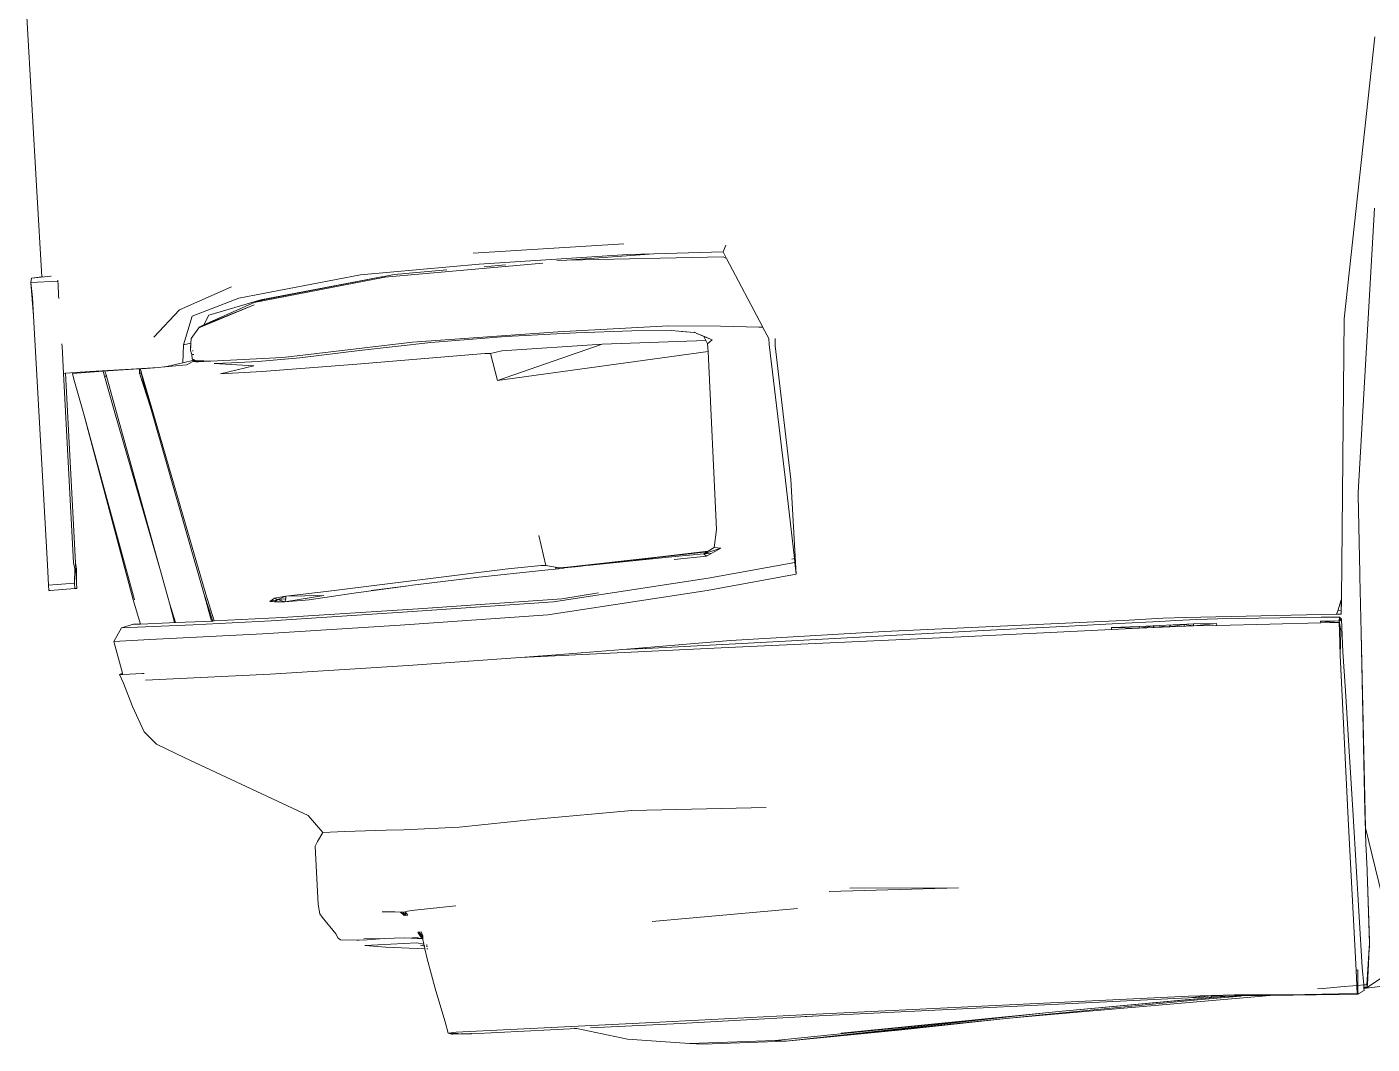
# Model space of a CAD drawing. Header units: millimetres. Extents: x 1010 to 1494, y -119 to 564.
# Drawn here: x 1417.522 to 1418.109, y 497.956 to 498.4 of the extents above; entities that cross this region are included whole.
import ezdxf

# ---------------------------------------------------------------- set-up
doc = ezdxf.new("R2010")
doc.units = ezdxf.units.MM
doc.layers.get('0').update_dxf_attribs({"lineweight": 9})
doc.layers.add('Edges', color=7, linetype='Continuous', lineweight=9)

# ---------------------------------------------------------------- blocks, each defined once
blk = doc.blocks.new('chevy tahoe rs')
at = {"layer": 'Edges'}
for p, q in [((-95.197, -17.879), (-95.176, -20.572)), ((-75.158, -23.508), (-74.476, -19.193)), ((-95.176, -20.572), (-95.163, -21.89)), ((-95.335, -21.97), (-95.321, -21.902)), ((-95.319, -21.902), (-95.321, -21.902)), ((-95.021, -21.887), (-95.319, -21.902)), ((-95.319, -21.902), (-95.163, -21.89)), ((-95.163, -21.89), (-95.148, -21.889)), ((-95.019, -21.887), (-95.021, -21.887)), ((-94.92, -21.952), (-94.92, -21.969)), ((-88.51, -21.844), (-86.184, -21.817)), ((-84.665, -22.013), (-84.616, -21.911)), ((-75.077, -26.19), (-74.609, -21.828)), ((-95.335, -21.97), (-94.92, -21.969)), ((-95.328, -22.107), (-95.335, -21.97)), ((-95.335, -21.97), (-95.327, -22.225)), ((-95.32, -22.202), (-95.328, -22.107)), ((-94.92, -21.969), (-94.918, -22.017)), ((-94.918, -22.017), (-94.919, -22.188)), ((-90.258, -22.096), (-92.145, -22.363)), ((-89.884, -22.152), (-91.914, -22.44)), ((-91.808, -22.407), (-89.938, -22.144)), ((-89.938, -22.144), (-91.772, -22.408)), ((-88.426, -22.022), (-90.258, -22.096)), ((-89.938, -22.144), (-89.923, -22.143)), ((-89.742, -22.117), (-89.923, -22.143)), ((-87.445, -22.053), (-89.884, -22.152)), ((-88.929, -22.085), (-89.742, -22.117)), ((-86.13, -21.981), (-88.426, -22.022)), ((-88.35, -22.066), (-88.134, -22.055)), ((-88.134, -22.055), (-88.019, -22.052)), ((-87.075, -22.026), (-87.228, -22.022)), ((-87.075, -22.026), (-85.732, -21.99)), ((-84.668, -22.087), (-87.075, -22.026)), ((-85.732, -21.99), (-86.13, -21.981)), ((-85.732, -21.99), (-84.665, -22.013)), ((-84.616, -22.119), (-84.668, -22.087)), ((-84.665, -22.013), (-84.616, -22.119)), ((-84.111, -23.2), (-84.616, -22.119)), ((-95.327, -22.225), (-95.327, -22.228)), ((-95.327, -22.228), (-95.319, -22.48)), ((-95.319, -22.48), (-95.32, -22.202)), ((-94.919, -22.188), (-94.917, -22.235)), ((-92.254, -22.182), (-93.066, -22.497)), ((-92.145, -22.363), (-92.877, -22.607)), ((-95.319, -22.489), (-95.319, -22.48)), ((-95.289, -26.325), (-95.319, -22.489)), ((-93.066, -22.497), (-93.483, -22.898)), ((-92.787, -22.79), (-91.914, -22.48)), ((-92.769, -22.773), (-91.914, -22.48)), ((-91.914, -22.44), (-92.704, -22.748)), ((-92.621, -22.602), (-91.808, -22.407)), ((-91.914, -22.44), (-91.772, -22.408)), ((-93.035, -23.039), (-92.877, -22.607)), ((-92.769, -22.773), (-92.787, -22.79)), ((-92.704, -22.748), (-92.769, -22.773)), ((-92.704, -22.748), (-92.621, -22.602)), ((-94.902, -22.932), (-94.902, -22.941)), ((-94.902, -22.941), (-94.902, -22.942)), ((-94.902, -22.972), (-94.902, -22.942)), ((-94.9, -23.39), (-94.902, -22.972)), ((-92.929, -23.095), (-92.911, -22.946)), ((-92.918, -23.022), (-92.911, -22.946)), ((-92.911, -22.946), (-92.787, -22.79)), ((-93.035, -23.039), (-93.057, -23.319)), ((-93.035, -23.039), (-92.918, -23.022)), ((-92.929, -23.131), (-92.918, -23.022)), ((-92.924, -23.083), (-92.929, -23.095)), ((-92.926, -23.096), (-92.929, -23.095)), ((-92.929, -23.095), (-92.929, -23.131)), ((-92.929, -23.131), (-92.911, -23.196)), ((-92.911, -23.196), (-92.911, -23.262)), ((-92.881, -23.197), (-92.911, -23.196)), ((-92.898, -23.138), (-92.89, -23.139)), ((-92.896, -23.129), (-92.892, -23.129)), ((-91.38, -23.3), (-89.511, -23.169)), ((-90.33, -23.26), (-89.226, -23.189)), ((-89.511, -23.169), (-87.267, -23.12)), ((-88.068, -23.155), (-89.226, -23.189)), ((-86.982, -23.151), (-88.068, -23.155)), ((-87.267, -23.12), (-85.558, -23.111)), ((-86.982, -23.151), (-86.128, -23.158)), ((-86.128, -23.158), (-85.522, -23.184)), ((-84.757, -23.153), (-85.558, -23.111)), ((-85.522, -23.184), (-85.168, -23.229)), ((-84.169, -23.2), (-84.757, -23.153)), ((-84.109, -23.204), (-84.169, -23.2)), ((-84.169, -23.2), (-84.111, -23.2)), ((-84.109, -23.204), (-84.111, -23.2)), ((-94.9, -23.39), (-94.871, -23.389)), ((-94.888, -26.311), (-94.9, -23.39)), ((-94.871, -23.389), (-94.487, -23.381)), ((-94.858, -26.311), (-94.871, -23.389)), ((-94.291, -23.387), (-94.763, -23.4)), ((-94.763, -23.4), (-94.745, -23.487)), ((-94.487, -23.381), (-93.864, -23.375)), ((-94.273, -23.463), (-94.291, -23.387)), ((-94.211, -23.385), (-94.264, -23.387)), ((-94.264, -23.387), (-94.242, -23.46)), ((-93.819, -23.378), (-94.211, -23.385)), ((-93.433, -23.368), (-93.864, -23.375)), ((-93.73, -23.378), (-93.819, -23.378)), ((-93.73, -23.378), (-93.73, -23.443)), ((-93.717, -23.378), (-93.699, -23.443)), ((-93.717, -23.378), (-93.712, -23.378)), ((-93.623, -23.376), (-93.712, -23.378)), ((-93.699, -23.443), (-93.712, -23.378)), ((-93.433, -23.368), (-93.623, -23.376)), ((-93.433, -23.368), (-93.349, -23.366)), ((-93.331, -23.363), (-93.349, -23.366)), ((-93.331, -23.363), (-93.057, -23.319)), ((-93, -23.349), (-93.331, -23.363)), ((-93.057, -23.319), (-92.884, -23.282)), ((-92.872, -23.291), (-93, -23.349)), ((-92.911, -23.262), (-92.879, -23.281)), ((-92.911, -23.262), (-92.893, -23.302)), ((-92.894, -23.301), (-92.901, -23.285)), ((-92.893, -23.302), (-92.858, -23.293)), ((-92.893, -23.302), (-92.823, -23.296)), ((-92.893, -23.302), (-92.858, -23.311)), ((-92.884, -23.282), (-92.879, -23.281)), ((-92.884, -23.282), (-92.872, -23.291)), ((-92.879, -23.281), (-92.866, -23.288)), ((-92.866, -23.288), (-92.872, -23.291)), ((-92.866, -23.288), (-92.858, -23.293)), ((-92.858, -23.311), (-92.858, -23.293)), ((-92.858, -23.293), (-92.805, -23.298)), ((-92.858, -23.311), (-92.85, -23.309)), ((-92.849, -23.312), (-92.858, -23.311)), ((-92.823, -23.296), (-92.853, -23.299)), ((-92.851, -23.305), (-92.847, -23.309)), ((-92.85, -23.309), (-92.847, -23.309)), ((-92.85, -23.311), (-92.843, -23.311)), ((-92.85, -23.312), (-92.84, -23.313)), ((-92.84, -23.313), (-92.849, -23.312)), ((-92.847, -23.309), (-92.805, -23.298)), ((-92.847, -23.309), (-92.843, -23.311)), ((-92.843, -23.311), (-92.827, -23.31)), ((-92.843, -23.311), (-92.84, -23.313)), ((-92.843, -23.311), (-92.828, -23.311)), ((-92.84, -23.313), (-92.816, -23.313)), ((-92.733, -23.311), (-92.816, -23.313)), ((-92.741, -23.313), (-92.816, -23.313)), ((-92.814, -23.311), (-92.733, -23.311)), ((-92.812, -23.309), (-92.751, -23.305)), ((-92.805, -23.298), (-92.762, -23.302)), ((-92.751, -23.305), (-92.762, -23.302)), ((-92.762, -23.302), (-92.732, -23.304)), ((-92.751, -23.305), (-92.732, -23.304)), ((-92.733, -23.311), (-92.751, -23.305)), ((-92.712, -23.306), (-92.733, -23.311)), ((-92.732, -23.304), (-92.712, -23.306)), ((-92.712, -23.306), (-92.626, -23.313)), ((-91.522, -23.309), (-92.626, -23.313)), ((-91.968, -23.416), (-92.573, -23.349)), ((-92.306, -23.354), (-92.573, -23.349)), ((-92.306, -23.354), (-91.896, -23.354)), ((-91.896, -23.354), (-91.255, -23.329)), ((-91.38, -23.3), (-91.522, -23.309)), ((-91.255, -23.329), (-90.33, -23.26)), ((-88.407, -23.4), (-90.383, -23.467)), ((-88.318, -23.4), (-88.407, -23.4)), ((-88.14, -23.369), (-88.318, -23.4)), ((-88.318, -23.4), (-88.229, -23.823)), ((-88.229, -23.823), (-86.591, -23.342)), ((-86.591, -23.342), (-88.14, -23.369)), ((-84.995, -23.362), (-86.591, -23.342)), ((-85.362, -23.207), (-85.359, -23.207)), ((-85.359, -23.207), (-85.168, -23.229)), ((-85.168, -23.229), (-85.166, -23.229)), ((-85.12, -23.253), (-85.166, -23.229)), ((-85.115, -23.254), (-85.12, -23.253)), ((-85.024, -23.302), (-85.115, -23.254)), ((-85.012, -23.303), (-85.115, -23.254)), ((-85.024, -23.302), (-85.012, -23.303)), ((-84.995, -23.362), (-85.024, -23.302)), ((-84.899, -23.358), (-85.024, -23.302)), ((-84.899, -23.358), (-85.012, -23.303)), ((-84.995, -23.362), (-84.97, -23.416)), ((-84.899, -23.358), (-84.97, -23.416)), ((-84.027, -23.379), (-84.109, -23.204)), ((-84.022, -23.473), (-84.027, -23.379)), ((-83.926, -23.386), (-83.932, -23.497)), ((-94.745, -23.487), (-94.62, -24.03)), ((-94.149, -23.999), (-94.273, -23.463)), ((-94.273, -23.463), (-94.241, -23.463)), ((-94.242, -23.46), (-94.241, -23.463)), ((-94.241, -23.463), (-94.122, -23.997)), ((-93.588, -23.974), (-93.73, -23.443)), ((-93.73, -23.443), (-93.704, -23.443)), ((-93.704, -23.443), (-93.73, -23.443)), ((-93.617, -23.841), (-93.73, -23.443)), ((-93.704, -23.443), (-93.588, -23.974)), ((-93.699, -23.443), (-93.704, -23.443)), ((-93.574, -23.974), (-93.699, -23.443)), ((-91.968, -23.416), (-92.484, -23.512)), ((-91.843, -23.509), (-92.484, -23.512)), ((-91.843, -23.509), (-90.383, -23.467)), ((-84.97, -23.536), (-88.229, -23.823)), ((-84.97, -23.416), (-84.97, -23.536)), ((-84.97, -26.28), (-84.97, -23.536)), ((-83.876, -25.531), (-84.022, -23.473)), ((-83.932, -23.497), (-83.792, -25.567)), ((-75.158, -23.508), (-75.412, -27.816)), ((-94.62, -24.03), (-93.979, -26.926)), ((-94.62, -24.03), (-93.997, -26.926)), ((-93.556, -26.498), (-94.149, -23.999)), ((-94.122, -23.997), (-93.556, -26.498)), ((-93.588, -23.974), (-92.902, -26.894)), ((-92.876, -26.894), (-93.574, -23.974)), ((-83.794, -26.785), (-83.876, -25.531)), ((-83.792, -25.567), (-83.778, -27.024)), ((-87.623, -26.703), (-87.712, -26.236)), ((-84.97, -26.28), (-85.024, -26.552)), ((-75.11, -27.43), (-75.079, -26.234)), ((-75.078, -26.229), (-75.079, -26.234)), ((-75.078, -26.21), (-75.077, -26.207)), ((-75.078, -26.21), (-75.078, -26.221)), ((-75.078, -26.226), (-75.078, -26.221)), ((-75.078, -26.229), (-75.078, -26.226)), ((-75.077, -26.19), (-75.077, -26.194)), ((-75.077, -26.194), (-75.077, -26.196)), ((-75.077, -26.207), (-75.077, -26.196)), ((-95.288, -26.639), (-95.289, -26.325)), ((-94.888, -26.311), (-94.874, -26.406)), ((-94.886, -26.625), (-94.874, -26.406)), ((-94.858, -26.311), (-94.857, -26.625)), ((-94.858, -26.311), (-94.844, -26.406)), ((-94.857, -26.625), (-94.844, -26.406)), ((-93.556, -26.498), (-93.463, -26.908)), ((-95.288, -26.639), (-94.886, -26.625)), ((-95.287, -26.721), (-95.288, -26.639)), ((-95.286, -26.721), (-95.287, -26.721)), ((-95.284, -26.721), (-95.286, -26.721)), ((-95.283, -26.721), (-95.284, -26.721)), ((-95.282, -26.721), (-95.283, -26.721)), ((-95.282, -26.721), (-95.279, -26.721)), ((-95.279, -26.721), (-95.278, -26.721)), ((-95.278, -26.721), (-95.272, -26.721)), ((-95.272, -26.721), (-95.27, -26.721)), ((-95.27, -26.721), (-95.269, -26.721)), ((-95.269, -26.721), (-95.266, -26.72)), ((-95.266, -26.72), (-94.886, -26.707)), ((-94.886, -26.625), (-94.886, -26.707)), ((-94.886, -26.707), (-94.856, -26.707)), ((-94.856, -26.707), (-94.857, -26.625)), ((-88.211, -26.73), (-87.694, -26.699)), ((-87.623, -26.703), (-87.694, -26.699)), ((-87.42, -26.75), (-87.623, -26.703)), ((-87.293, -26.745), (-85.954, -26.663)), ((-86.576, -26.707), (-86.84, -26.725)), ((-86.84, -26.725), (-86.537, -26.712)), ((-86.431, -26.697), (-86.576, -26.707)), ((-85.629, -26.663), (-86.537, -26.712)), ((-86.252, -26.685), (-86.431, -26.697)), ((-86.252, -26.685), (-86.224, -26.684)), ((-86.212, -26.683), (-86.224, -26.684)), ((-86.212, -26.683), (-86.211, -26.683)), ((-86.211, -26.683), (-86.191, -26.681)), ((-86.19, -26.681), (-86.191, -26.681)), ((-86.19, -26.681), (-85.135, -26.616)), ((-86.19, -26.681), (-85.954, -26.663)), ((-86.113, -26.679), (-86.111, -26.679)), ((-86.003, -26.672), (-86.111, -26.679)), ((-86.003, -26.672), (-85.988, -26.671)), ((-85.988, -26.671), (-85.985, -26.671)), ((-85.951, -26.663), (-85.954, -26.663)), ((-85.95, -26.663), (-85.951, -26.663)), ((-85.95, -26.663), (-85.116, -26.605)), ((-85.135, -26.616), (-85.95, -26.663)), ((-85.148, -26.681), (-85.647, -26.707)), ((-85.184, -26.645), (-85.629, -26.663)), ((-84.917, -26.569), (-85.184, -26.645)), ((-85.135, -26.616), (-85.184, -26.645)), ((-85.184, -26.645), (-85.064, -26.64)), ((-85.148, -26.681), (-85.184, -26.645)), ((-85.064, -26.64), (-85.148, -26.681)), ((-85.135, -26.616), (-85.116, -26.605)), ((-85.024, -26.552), (-85.116, -26.605)), ((-84.917, -26.569), (-85.064, -26.64)), ((-85.024, -26.552), (-84.917, -26.569)), ((-93.997, -26.926), (-93.904, -27.303)), ((-93.463, -26.908), (-93.439, -27.003)), ((-92.902, -26.894), (-92.786, -27.311)), ((-92.902, -26.894), (-92.808, -27.311)), ((-92.769, -27.311), (-92.876, -26.894)), ((-91.024, -26.939), (-88.211, -26.73)), ((-89.756, -26.914), (-90.597, -26.988)), ((-89.756, -26.914), (-90.33, -26.957)), ((-89.689, -26.908), (-89.756, -26.914)), ((-89.689, -26.908), (-88.709, -26.837)), ((-88.709, -26.837), (-87.641, -26.774)), ((-87.641, -26.774), (-87.434, -26.763)), ((-87.481, -26.752), (-87.42, -26.75)), ((-87.41, -26.761), (-87.434, -26.763)), ((-87.42, -26.75), (-87.293, -26.745)), ((-87.41, -26.761), (-87.354, -26.758)), ((-87.349, -26.758), (-87.354, -26.758)), ((-87.349, -26.758), (-87.338, -26.757)), ((-87.338, -26.757), (-87.179, -26.746)), ((-87.293, -26.745), (-86.969, -26.733)), ((-87.173, -26.746), (-87.179, -26.746)), ((-87.08, -26.74), (-87.173, -26.746)), ((-87.054, -26.738), (-87.08, -26.74)), ((-87.048, -26.738), (-87.054, -26.738)), ((-86.969, -26.733), (-87.048, -26.738)), ((-86.969, -26.733), (-86.939, -26.731)), ((-86.84, -26.725), (-86.939, -26.731)), ((-85.135, -27.022), (-83.79, -26.846)), ((-83.794, -26.785), (-83.836, -26.791)), ((-83.794, -26.785), (-83.79, -26.846)), ((-83.79, -26.846), (-83.778, -27.024)), ((-93.377, -27.306), (-93.439, -27.003)), ((-93.439, -27.003), (-93.363, -27.306)), ((-91.825, -27.006), (-91.896, -27.055)), ((-91.772, -27.028), (-91.896, -27.055)), ((-91.772, -27.028), (-91.896, -27.055)), ((-91.825, -27.059), (-91.896, -27.055)), ((-91.825, -27.006), (-91.647, -26.983)), ((-91.772, -27.028), (-91.825, -27.006)), ((-91.825, -27.006), (-91.772, -27.028)), ((-91.772, -27.028), (-91.825, -27.059)), ((-91.825, -27.059), (-91.772, -27.028)), ((-91.825, -27.059), (-91.665, -27.068)), ((-91.772, -27.028), (-91.647, -26.983)), ((-91.772, -27.028), (-91.647, -26.983)), ((-91.647, -27.023), (-91.772, -27.028)), ((-91.772, -27.028), (-91.647, -27.023)), ((-91.772, -27.028), (-91.665, -27.068)), ((-91.772, -27.028), (-91.665, -27.068)), ((-91.06, -27.001), (-91.665, -27.068)), ((-91.647, -27.023), (-91.665, -27.068)), ((-91.291, -27.055), (-91.665, -27.068)), ((-91.647, -26.983), (-91.024, -26.939)), ((-91.647, -27.023), (-91.647, -26.983)), ((-91.06, -27.001), (-91.647, -26.983)), ((-91.291, -27.055), (-90.597, -26.988)), ((-87.534, -27.27), (-85.135, -27.022)), ((-85.159, -27.211), (-83.778, -27.024)), ((-94.013, -27.302), (-94.196, -27.349)), ((-93.904, -27.303), (-94.013, -27.302)), ((-93.456, -27.305), (-93.904, -27.303)), ((-93.377, -27.306), (-93.456, -27.305)), ((-93.363, -27.306), (-93.377, -27.306)), ((-92.909, -27.311), (-93.363, -27.306)), ((-92.808, -27.311), (-92.909, -27.311)), ((-92.786, -27.311), (-92.808, -27.311)), ((-92.769, -27.311), (-92.786, -27.311)), ((-91.716, -27.31), (-92.769, -27.311)), ((-91.892, -27.35), (-89.785, -27.317)), ((-89.621, -27.276), (-91.716, -27.31)), ((-89.785, -27.317), (-87.534, -27.27)), ((-87.401, -27.229), (-89.621, -27.276)), ((-85.159, -27.211), (-87.63, -27.467)), ((-86.837, -27.162), (-87.401, -27.229)), ((-94.196, -27.349), (-94.325, -27.553)), ((-93.771, -27.55), (-94.325, -27.553)), ((-93.092, -27.353), (-94.196, -27.349)), ((-92.03, -27.547), (-93.771, -27.55)), ((-93.092, -27.353), (-91.892, -27.35)), ((-89.908, -27.513), (-92.03, -27.547)), ((-87.63, -27.467), (-89.908, -27.513)), ((-75.112, -27.482), (-75.135, -28.344)), ((-75.112, -27.473), (-75.111, -27.44)), ((-75.112, -27.482), (-75.112, -27.473)), ((-75.111, -27.44), (-75.11, -27.43)), ((-94.325, -27.553), (-94.217, -28.045)), ((-75.478, -27.991), (-75.416, -27.825)), ((-75.426, -28.046), (-75.412, -27.816)), ((-75.426, -27.992), (-75.416, -27.825)), ((-75.416, -27.825), (-75.412, -27.816)), ((-94.264, -28.065), (-94.217, -28.045)), ((-94.264, -28.065), (-94.211, -28.199)), ((-94.213, -28.065), (-94.264, -28.065)), ((-94.215, -28.045), (-94.217, -28.045)), ((-94.217, -28.045), (-94.213, -28.065)), ((-93.908, -28.065), (-94.213, -28.065)), ((-93.881, -28.066), (-93.908, -28.065)), ((-93.868, -28.171), (-91.948, -28.17)), ((-91.948, -28.17), (-89.818, -28.138)), ((-89.818, -28.138), (-88.087, -28.101)), ((-88.086, -28.101), (-88.087, -28.101)), ((-87.53, -28.089), (-88.086, -28.101)), ((-84.881, -28.101), (-88.086, -28.101)), ((-87.53, -28.089), (-86.503, -28.053)), ((-84.841, -27.996), (-86.503, -28.053)), ((-86.503, -28.053), (-86.156, -28.056)), ((-86.145, -28.056), (-86.156, -28.056)), ((-84.668, -28.052), (-86.145, -28.056)), ((-84.881, -28.101), (-81.178, -28.11)), ((-82.471, -27.972), (-84.841, -27.996)), ((-81.036, -28.034), (-84.668, -28.052)), ((-82.471, -27.972), (-78.781, -27.984)), ((-78.97, -28.11), (-81.178, -28.11)), ((-79.718, -28.029), (-81.036, -28.034)), ((-78.863, -28.025), (-79.718, -28.029)), ((-78.97, -28.11), (-78.97, -28.083)), ((-78.543, -28.087), (-78.97, -28.083)), ((-78.97, -28.083), (-78.543, -28.114)), ((-78.97, -28.083), (-78.543, -28.114)), ((-78.97, -28.11), (-78.543, -28.114)), ((-78.863, -28.025), (-78.222, -28.025)), ((-78.781, -27.984), (-78.172, -27.976)), ((-78.543, -28.087), (-77.706, -28.087)), ((-78.311, -28.087), (-78.543, -28.114)), ((-78.543, -28.087), (-78.543, -28.114)), ((-78.543, -28.087), (-78.543, -28.114)), ((-78.311, -28.087), (-78.543, -28.114)), ((-78.543, -28.114), (-77.706, -28.114)), ((-78.311, -28.087), (-78.329, -28.114)), ((-78.329, -28.114), (-78.311, -28.087)), ((-78.311, -28.087), (-78.08, -28.114)), ((-78.311, -28.087), (-78.08, -28.114)), ((-77.973, -28.021), (-78.222, -28.025)), ((-78.172, -27.976), (-77.818, -27.983)), ((-77.849, -28.087), (-78.08, -28.114)), ((-78.062, -28.087), (-78.08, -28.114)), ((-78.062, -28.087), (-78.08, -28.114)), ((-77.849, -28.087), (-78.08, -28.114)), ((-77.653, -28.021), (-77.973, -28.021)), ((-77.849, -28.087), (-77.706, -28.114)), ((-77.849, -28.087), (-77.849, -28.114)), ((-77.849, -28.114), (-77.849, -28.087)), ((-77.849, -28.087), (-77.706, -28.114)), ((-77.818, -27.983), (-75.497, -28.044)), ((-77.35, -28.096), (-77.706, -28.087)), ((-77.706, -28.087), (-77.706, -28.114)), ((-77.706, -28.087), (-77.706, -28.114)), ((-77.35, -28.096), (-77.706, -28.114)), ((-77.35, -28.096), (-77.706, -28.114)), ((-77.35, -28.127), (-77.706, -28.114)), ((-77.332, -28.025), (-77.653, -28.021)), ((-77.35, -28.127), (-77.35, -28.096)), ((-77.35, -28.127), (-76.531, -28.145)), ((-77.332, -28.025), (-75.739, -28.078)), ((-75.748, -28.167), (-76.531, -28.145)), ((-75.748, -28.167), (-75.748, -28.141)), ((-75.463, -28.15), (-75.748, -28.141)), ((-75.748, -28.141), (-75.463, -28.176)), ((-75.748, -28.141), (-75.463, -28.176)), ((-75.748, -28.167), (-75.463, -28.176)), ((-75.454, -28.092), (-75.739, -28.078)), ((-75.497, -28.044), (-75.478, -27.991)), ((-75.497, -28.044), (-75.426, -28.046)), ((-75.478, -27.991), (-75.426, -27.992)), ((-75.454, -28.092), (-75.463, -28.15)), ((-75.427, -28.123), (-75.463, -28.15)), ((-75.445, -28.31), (-75.463, -28.15)), ((-75.463, -28.176), (-75.463, -28.15)), ((-75.463, -28.15), (-75.454, -28.15)), ((-75.463, -28.15), (-75.463, -28.176)), ((-75.454, -28.15), (-75.454, -28.092)), ((-75.427, -28.123), (-75.454, -28.092)), ((-75.454, -28.092), (-75.427, -28.123)), ((-75.427, -28.123), (-75.454, -28.15)), ((-75.427, -28.123), (-75.427, -28.626)), ((-75.426, -27.992), (-75.426, -28.046)), ((-94.211, -28.199), (-94.086, -28.568)), ((-94.211, -28.199), (-94.086, -28.568)), ((-94.211, -28.199), (-94.086, -28.568)), ((-94.211, -28.199), (-94.086, -28.568)), ((-75.445, -28.31), (-75.472, -28.679)), ((-75.463, -28.314), (-75.472, -28.679)), ((-75.463, -28.314), (-75.463, -28.176)), ((-75.211, -31.35), (-75.135, -28.344)), ((-75.209, -31.094), (-75.135, -28.344)), ((-94.086, -28.568), (-93.926, -28.964)), ((-94.086, -28.568), (-93.926, -28.964)), ((-75.472, -28.679), (-75.472, -31.199)), ((-75.418, -29.227), (-75.427, -28.626)), ((-93.926, -28.964), (-93.748, -29.164)), ((-93.926, -28.964), (-93.748, -29.164)), ((-93.926, -28.964), (-93.748, -29.164)), ((-93.926, -28.964), (-93.748, -29.164)), ((-93.748, -29.164), (-93.321, -29.396)), ((-93.748, -29.164), (-93.321, -29.396)), ((-93.321, -29.396), (-91.469, -30.371)), ((-75.409, -30.077), (-75.418, -29.227)), ((-75.392, -31.154), (-75.409, -30.077)), ((-91.469, -30.371), (-91.255, -30.647)), ((-91.469, -30.371), (-91.255, -30.647)), ((-91.469, -30.371), (-91.255, -30.647)), ((-91.255, -30.647), (-91.344, -30.78)), ((-91.255, -30.647), (-90.917, -30.647)), ((-90.276, -30.656), (-90.917, -30.647)), ((-90.009, -30.665), (-90.276, -30.656)), ((-87.962, -30.602), (-89.154, -30.665)), ((-86.484, -30.54), (-87.962, -30.602)), ((-84.418, -30.593), (-86.484, -30.54)), ((-91.344, -30.78), (-91.38, -30.851)), ((-91.38, -31.751), (-91.38, -30.851)), ((-89.154, -30.665), (-90.009, -30.665)), ((-75.472, -31.199), (-75.463, -33.54)), ((-75.365, -33.495), (-75.392, -31.154)), ((-75.211, -31.22), (-75.212, -31.287)), ((-75.211, -31.184), (-75.21, -31.166)), ((-75.211, -31.22), (-75.211, -31.184)), ((-75.209, -31.094), (-75.21, -31.099)), ((-75.21, -31.115), (-75.21, -31.099)), ((-75.21, -31.154), (-75.21, -31.115)), ((-75.21, -31.166), (-75.21, -31.154)), ((-75.214, -31.445), (-75.217, -31.717)), ((-75.211, -31.35), (-75.214, -31.432)), ((-75.214, -31.432), (-75.214, -31.445)), ((-75.212, -31.287), (-75.212, -31.294)), ((-75.212, -31.294), (-75.211, -31.35)), ((-74.795, -33.502), (-75.211, -31.35)), ((-91.38, -31.751), (-91.362, -31.893)), ((-91.362, -31.893), (-91.327, -31.946)), ((-89.902, -31.911), (-89.261, -31.875)), ((-81.516, -31.973), (-83.19, -31.893)), ((-75.223, -32.177), (-75.219, -31.875)), ((-75.219, -31.875), (-75.218, -31.831)), ((-75.218, -31.793), (-75.217, -31.773)), ((-75.218, -31.799), (-75.218, -31.793)), ((-75.218, -31.831), (-75.218, -31.799)), ((-75.217, -31.717), (-75.217, -31.763)), ((-75.217, -31.773), (-75.217, -31.763)), ((-91.327, -31.946), (-91.131, -32.214)), ((-91.327, -31.946), (-91.131, -32.214)), ((-90.205, -31.92), (-90.401, -31.911)), ((-90.205, -31.92), (-90.116, -31.929)), ((-90.062, -31.982), (-90.116, -31.929)), ((-90.045, -31.929), (-90.116, -31.929)), ((-90.045, -31.982), (-90.116, -31.929)), ((-90.045, -31.982), (-90.116, -31.929)), ((-90.08, -31.929), (-90.045, -31.982)), ((-90.045, -31.982), (-90.08, -31.929)), ((-90.009, -31.982), (-90.062, -31.982)), ((-90.009, -31.92), (-90.045, -31.929)), ((-90.009, -31.982), (-90.045, -31.929)), ((-90.045, -31.982), (-90.045, -31.929)), ((-90.045, -31.982), (-90.045, -31.929)), ((-89.902, -31.911), (-90.009, -31.92)), ((-83.51, -31.929), (-81.516, -31.973)), ((-91.131, -32.214), (-91.095, -32.285)), ((-91.095, -32.285), (-91.06, -32.311)), ((-91.06, -32.311), (-90.775, -32.329)), ((-91.06, -32.311), (-90.81, -32.329)), ((-90.81, -32.329), (-91.06, -32.311)), ((-90.81, -32.329), (-91.06, -32.311)), ((-90.703, -32.311), (-90.387, -32.32)), ((-89.849, -32.249), (-89.867, -32.249)), ((-89.867, -32.249), (-89.831, -32.32)), ((-89.813, -32.32), (-89.849, -32.249)), ((-89.849, -32.249), (-89.813, -32.249)), ((-89.849, -32.249), (-89.795, -32.311)), ((-89.849, -32.249), (-89.831, -32.32)), ((-89.849, -32.249), (-89.831, -32.32)), ((-89.795, -32.311), (-89.813, -32.249)), ((-89.813, -32.32), (-89.795, -32.311)), ((-89.795, -32.338), (-89.795, -32.311)), ((-84.009, -32.169), (-86.252, -32.258)), ((-75.237, -33.132), (-75.223, -32.177)), ((-75.223, -32.177), (-75.233, -33.094)), ((-90.81, -32.329), (-90.775, -32.329)), ((-90.775, -32.329), (-90.81, -32.329)), ((-90.65, -32.329), (-90.775, -32.329)), ((-89.89, -32.414), (-90.694, -32.417)), ((-90.694, -32.417), (-90.368, -32.456)), ((-90.65, -32.329), (-90.387, -32.32)), ((-90.387, -32.32), (-90.08, -32.329)), ((-90.368, -32.456), (-89.77, -32.511)), ((-90.08, -32.329), (-89.884, -32.347)), ((-89.965, -32.333), (-89.862, -32.336)), ((-89.782, -32.44), (-89.89, -32.414)), ((-89.884, -32.347), (-89.795, -32.349)), ((-89.795, -32.347), (-89.884, -32.347)), ((-89.836, -32.454), (-89.777, -32.469)), ((-89.778, -32.465), (-89.836, -32.454)), ((-89.808, -32.337), (-89.831, -32.32)), ((-89.795, -32.35), (-89.831, -32.32)), ((-89.813, -32.32), (-89.831, -32.32)), ((-89.813, -32.32), (-89.831, -32.32)), ((-89.795, -32.343), (-89.813, -32.32)), ((-89.813, -32.32), (-89.795, -32.343)), ((-89.808, -32.337), (-89.795, -32.338)), ((-89.795, -32.347), (-89.808, -32.337)), ((-89.795, -32.35), (-89.799, -32.347)), ((-89.795, -32.347), (-89.795, -32.338)), ((-89.795, -32.349), (-89.795, -32.347)), ((-89.795, -32.365), (-89.795, -32.349)), ((-89.795, -32.365), (-89.782, -32.44)), ((-89.778, -32.465), (-89.782, -32.44)), ((-89.777, -32.469), (-89.778, -32.465)), ((-89.77, -32.511), (-89.777, -32.469)), ((-89.77, -32.511), (-89.742, -32.668)), ((-89.734, -32.451), (-89.742, -32.449)), ((-89.732, -32.474), (-89.742, -32.472)), ((-89.742, -32.478), (-89.731, -32.481)), ((-89.742, -32.514), (-89.728, -32.515)), ((-89.635, -33.166), (-89.742, -32.668)), ((-75.238, -33.138), (-75.237, -33.137)), ((-75.238, -33.138), (-75.237, -33.141)), ((-75.233, -33.101), (-75.237, -33.132)), ((-75.237, -33.135), (-75.237, -33.132)), ((-75.237, -33.137), (-75.237, -33.135)), ((-75.237, -33.147), (-75.237, -33.141)), ((-75.233, -33.094), (-75.233, -33.096)), ((-75.233, -33.096), (-75.233, -33.101)), ((-89.511, -33.647), (-89.635, -33.166)), ((-75.31, -33.765), (-75.244, -33.205)), ((-75.268, -33.444), (-75.244, -33.205)), ((-75.243, -33.201), (-75.244, -33.205)), ((-75.243, -33.195), (-75.242, -33.192)), ((-75.243, -33.195), (-75.243, -33.201)), ((-75.237, -33.15), (-75.242, -33.188)), ((-75.242, -33.188), (-75.242, -33.192)), ((-75.237, -33.15), (-75.238, -33.195)), ((-75.237, -33.147), (-75.237, -33.15)), ((-75.436, -33.531), (-75.463, -33.54)), ((-75.463, -33.771), (-75.463, -33.54)), ((-75.447, -33.77), (-75.436, -33.531)), ((-75.357, -33.766), (-75.365, -33.495)), ((-75.268, -33.444), (-75.301, -33.764)), ((-75.3, -33.804), (-74.797, -33.503)), ((-75.299, -33.764), (-75.268, -33.444)), ((-89.511, -33.647), (-89.475, -33.825)), ((-75.447, -33.77), (-75.358, -33.767)), ((-75.358, -33.767), (-75.357, -33.766)), ((-75.352, -33.766), (-75.357, -33.766)), ((-75.357, -33.814), (-75.357, -33.766)), ((-75.352, -33.766), (-75.31, -33.765)), ((-73.022, -33.635), (-75.316, -33.818)), ((-75.308, -33.764), (-75.31, -33.765)), ((-75.31, -33.77), (-75.31, -33.765)), ((-75.31, -33.765), (-75.309, -33.77)), ((-75.301, -33.764), (-75.308, -33.764)), ((-75.299, -33.764), (-75.301, -33.764)), ((-75.301, -33.764), (-75.3, -33.77)), ((-75.3, -33.77), (-75.299, -33.764)), ((-89.35, -33.816), (-89.475, -33.825)), ((-89.422, -33.843), (-89.475, -33.825)), ((-89.475, -33.825), (-89.439, -33.834)), ((-89.439, -33.834), (-89.475, -33.825)), ((-89.44, -33.828), (-89.439, -33.834)), ((-89.439, -33.834), (-89.319, -33.84)), ((-89.439, -33.834), (-89.404, -33.843)), ((-89.404, -33.843), (-89.439, -33.834)), ((-89.119, -33.852), (-89.422, -33.843)), ((-89.404, -33.843), (-89.422, -33.843)), ((-89.422, -33.843), (-89.404, -33.843)), ((-89.404, -33.843), (-89.119, -33.852)), ((-89.119, -33.852), (-89.404, -33.843)), ((-89.35, -33.816), (-86.217, -33.816)), ((-89.279, -33.843), (-89.119, -33.852)), ((-89.121, -33.843), (-89.119, -33.852)), ((-87.493, -33.852), (-89.119, -33.852)), ((-87.493, -33.852), (-87.527, -33.843)), ((-86.72, -34.053), (-87.493, -33.852)), ((-87.281, -33.852), (-85.896, -33.852)), ((-84.009, -33.807), (-86.217, -33.816)), ((-85.896, -33.852), (-83.76, -33.834)), ((-84.453, -34.18), (-80.27, -33.958)), ((-84.282, -34.2), (-80.27, -33.958)), ((-78.062, -33.807), (-84.009, -33.807)), ((-83.973, -33.834), (-83.76, -33.834)), ((-83.76, -33.834), (-78.062, -33.834)), ((-83.43, -34.121), (-80.27, -33.958)), ((-77.923, -33.873), (-80.332, -33.986)), ((-80.27, -33.958), (-80.017, -33.947)), ((-80.018, -33.983), (-76.801, -33.861)), ((-80.017, -33.947), (-77.862, -33.856)), ((-80.017, -33.947), (-78.115, -33.864)), ((-78.115, -33.864), (-77.862, -33.856)), ((-77.706, -33.816), (-78.062, -33.807)), ((-78.062, -33.834), (-77.706, -33.816)), ((-78.062, -33.834), (-77.706, -33.834)), ((-77.258, -33.846), (-77.923, -33.873)), ((-77.436, -33.84), (-77.862, -33.856)), ((-77.35, -33.843), (-77.706, -33.816)), ((-77.35, -33.825), (-77.706, -33.816)), ((-77.706, -33.834), (-77.706, -33.816)), ((-77.436, -33.84), (-77.706, -33.834)), ((-77.421, -33.841), (-77.436, -33.84)), ((-77.421, -33.841), (-77.35, -33.843)), ((-77.35, -33.825), (-77.191, -33.832)), ((-77.35, -33.837), (-77.191, -33.832)), ((-77.191, -33.832), (-77.35, -33.838)), ((-77.35, -33.843), (-77.258, -33.846)), ((-77.258, -33.846), (-77.242, -33.845)), ((-77.061, -33.837), (-77.242, -33.845)), ((-77.242, -33.845), (-76.801, -33.861)), ((-77.191, -33.832), (-77.173, -33.833)), ((-77.173, -33.833), (-77.061, -33.837)), ((-77.061, -33.837), (-76.656, -33.855)), ((-75.739, -33.896), (-76.801, -33.861)), ((-76.701, -33.857), (-76.695, -33.857)), ((-76.695, -33.857), (-76.656, -33.855)), ((-76.656, -33.855), (-76.654, -33.855)), ((-76.654, -33.855), (-76.648, -33.855)), ((-76.648, -33.855), (-76.532, -33.86)), ((-76.532, -33.86), (-76.531, -33.86)), ((-75.748, -33.887), (-76.531, -33.86)), ((-76.07, -33.792), (-75.986, -33.789)), ((-75.986, -33.789), (-75.984, -33.789)), ((-75.716, -33.781), (-75.984, -33.789)), ((-75.739, -33.896), (-75.748, -33.887)), ((-75.748, -33.887), (-75.463, -33.896)), ((-75.739, -33.896), (-75.454, -33.905)), ((-75.463, -33.896), (-75.739, -33.896)), ((-75.739, -33.896), (-75.463, -33.896)), ((-75.739, -33.896), (-75.463, -33.896)), ((-75.716, -33.781), (-75.463, -33.771)), ((-75.463, -33.771), (-75.447, -33.77)), ((-75.463, -33.816), (-75.463, -33.771)), ((-75.463, -33.816), (-75.45, -33.816)), ((-75.463, -33.817), (-75.463, -33.816)), ((-75.463, -33.817), (-75.45, -33.817)), ((-75.463, -33.82), (-75.463, -33.817)), ((-75.463, -33.82), (-75.45, -33.82)), ((-75.463, -33.858), (-75.463, -33.82)), ((-75.463, -33.858), (-75.452, -33.858)), ((-75.463, -33.896), (-75.463, -33.858)), ((-75.453, -33.896), (-75.463, -33.896)), ((-75.454, -33.905), (-75.463, -33.896)), ((-75.463, -33.896), (-75.453, -33.896)), ((-75.454, -33.905), (-75.453, -33.896)), ((-75.438, -33.896), (-75.454, -33.905)), ((-75.454, -33.905), (-75.436, -33.896)), ((-75.453, -33.896), (-75.452, -33.858)), ((-75.452, -33.858), (-75.45, -33.82)), ((-75.45, -33.816), (-75.447, -33.77)), ((-75.45, -33.817), (-75.45, -33.816)), ((-75.45, -33.82), (-75.45, -33.817)), ((-75.436, -33.896), (-75.438, -33.896)), ((-75.438, -33.896), (-75.436, -33.896)), ((-75.436, -33.896), (-75.356, -33.852)), ((-75.436, -33.896), (-75.356, -33.852)), ((-75.436, -33.896), (-75.429, -33.891)), ((-75.436, -33.896), (-75.428, -33.891)), ((-75.429, -33.891), (-75.436, -33.896)), ((-75.429, -33.891), (-75.356, -33.852)), ((-75.357, -33.814), (-75.315, -33.813)), ((-75.357, -33.818), (-75.357, -33.814)), ((-75.357, -33.818), (-75.316, -33.818)), ((-75.356, -33.852), (-75.357, -33.818)), ((-75.352, -33.803), (-75.332, -33.803)), ((-75.332, -33.803), (-75.316, -33.805)), ((-75.316, -33.805), (-75.314, -33.804)), ((-75.316, -33.805), (-75.314, -33.805)), ((-75.315, -33.806), (-75.316, -33.805)), ((-75.303, -33.805), (-75.315, -33.813)), ((-75.315, -33.806), (-75.314, -33.805)), ((-75.315, -33.813), (-75.315, -33.806)), ((-75.314, -33.805), (-75.312, -33.804)), ((-75.312, -33.804), (-75.3, -33.77)), ((-75.303, -33.805), (-75.3, -33.804)), ((-75.3, -33.804), (-75.295, -33.805)), ((-75.295, -33.805), (-75.292, -33.803)), ((-86.72, -34.053), (-85.769, -34.167)), ((-84.453, -34.18), (-85.769, -34.167)), ((-85.567, -34.184), (-85.769, -34.167)), ((-84.453, -34.18), (-84.289, -34.2)), ((-84.282, -34.2), (-82.494, -34.115)), ((-83.308, -34.147), (-84.282, -34.2)), ((-81.029, -34.024), (-83.308, -34.147)), ((-82.494, -34.115), (-83.308, -34.147)), ((-82.494, -34.115), (-80.836, -34.016)), ((-80.332, -33.986), (-81.029, -34.024)), ((-81.029, -34.024), (-80.836, -34.016)), ((-80.836, -34.016), (-80.018, -33.983)), ((-84.289, -34.2), (-85.567, -34.184)), ((-84.282, -34.2), (-84.289, -34.2))]:
    blk.add_line(p, q, dxfattribs=at)

msp = doc.modelspace()

# ---------------------------------------------------------------- block references
at = {"xscale": 0.02833922161548831, "yscale": 0.02833922161548831, "zscale": 0.02833922161548831, "rotation": 2.776414994001716}
msp.add_blockref('chevy tahoe rs', (1420.19212, 499.04098), dxfattribs=at)

doc.saveas('drawing.dxf')
